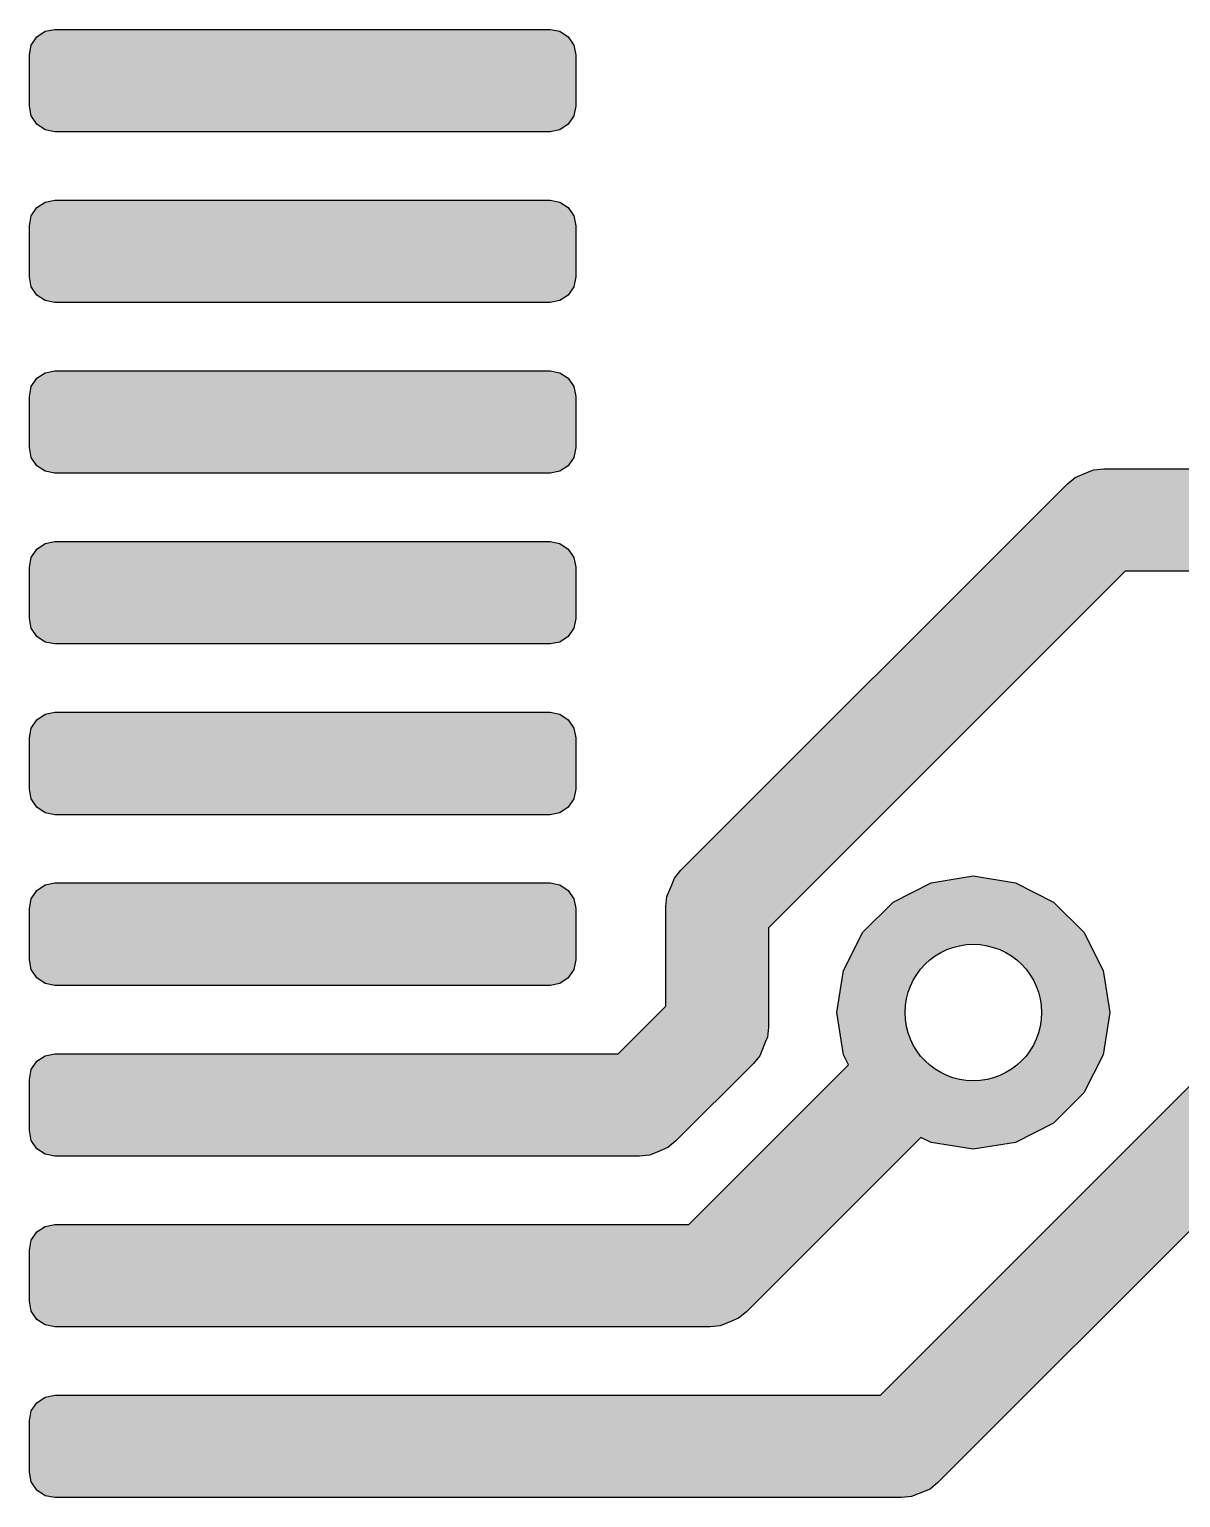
# Model space of a CAD drawing. Header units: millimetres. Extents: x -3894 to -3474, y -291 to 6.
# Drawn here: x -3802.168 to -3798.797, y -91.872 to -87.572 of the extents above; entities that cross this region are included whole.
import ezdxf

# ---------------------------------------------------------------- set-up
doc = ezdxf.new("R2010")
doc.units = ezdxf.units.MM
doc.layers.add('BLACK', color=7, linetype='Continuous')

msp = doc.modelspace()

# ---------------------------------------------------------------- hatches: boundary and pattern name
h = msp.add_hatch(color=256)
h.dxf.hatch_style = 1
h.paths.add_polyline_path([(-3800.5678, -87.7966), (-3800.5678, -87.6466), (-3800.5735, -87.6179), (-3800.5898, -87.5936), (-3800.6141, -87.5773), (-3800.6428, -87.5716), (-3802.0928, -87.5716), (-3802.1215, -87.5773), (-3802.1458, -87.5936), (-3802.1621, -87.6179), (-3802.1678, -87.6466), (-3802.1678, -87.7966), (-3802.1621, -87.8253), (-3802.1458, -87.8497), (-3802.1215, -87.8659), (-3802.0928, -87.8716), (-3800.6428, -87.8716), (-3800.6141, -87.8659), (-3800.5898, -87.8497), (-3800.5735, -87.8253)])
h.paths.add_polyline_path([(-3800.5678, -88.2966), (-3800.5678, -88.1466), (-3800.5735, -88.1179), (-3800.5898, -88.0936), (-3800.6141, -88.0773), (-3800.6428, -88.0716), (-3802.0928, -88.0716), (-3802.1215, -88.0773), (-3802.1458, -88.0936), (-3802.1621, -88.1179), (-3802.1678, -88.1466), (-3802.1678, -88.2966), (-3802.1621, -88.3253), (-3802.1458, -88.3497), (-3802.1215, -88.3659), (-3802.0928, -88.3716), (-3800.6428, -88.3716), (-3800.6141, -88.3659), (-3800.5898, -88.3497), (-3800.5735, -88.3253)])
h.paths.add_polyline_path([(-3800.5678, -88.6466), (-3800.5735, -88.6179), (-3800.5898, -88.5936), (-3800.6141, -88.5773), (-3800.6428, -88.5716), (-3802.0928, -88.5716), (-3802.1215, -88.5773), (-3802.1458, -88.5936), (-3802.1621, -88.6179), (-3802.1678, -88.6466), (-3802.1678, -88.7966), (-3802.1621, -88.8253), (-3802.1458, -88.8497), (-3802.1215, -88.8659), (-3802.0928, -88.8716), (-3800.6428, -88.8716), (-3800.6141, -88.8659), (-3800.5898, -88.8497), (-3800.5735, -88.8253), (-3800.5678, -88.7966)])
h.paths.add_polyline_path([(-3800.5735, -89.3253), (-3800.5678, -89.2966), (-3800.5678, -89.1466), (-3800.5735, -89.1179), (-3800.5898, -89.0936), (-3800.6141, -89.0773), (-3800.6428, -89.0716), (-3802.0928, -89.0716), (-3802.1215, -89.0773), (-3802.1458, -89.0936), (-3802.1621, -89.1179), (-3802.1678, -89.1466), (-3802.1678, -89.2966), (-3802.1621, -89.3253), (-3802.1458, -89.3497), (-3802.1215, -89.3659), (-3802.0928, -89.3716), (-3800.6428, -89.3716), (-3800.6141, -89.3659), (-3800.5898, -89.3497)], flags=17)
h.paths.add_polyline_path([(-3800.5678, -89.6466), (-3800.5735, -89.6179), (-3800.5898, -89.5936), (-3800.6141, -89.5773), (-3800.6428, -89.5716), (-3802.0928, -89.5716), (-3802.1215, -89.5773), (-3802.1458, -89.5936), (-3802.1621, -89.6179), (-3802.1678, -89.6466), (-3802.1678, -89.7966), (-3802.1621, -89.8253), (-3802.1458, -89.8497), (-3802.1215, -89.8659), (-3802.0928, -89.8716), (-3800.6428, -89.8716), (-3800.6141, -89.8659), (-3800.5898, -89.8497), (-3800.5735, -89.8253), (-3800.5678, -89.7966)], flags=17)
h.paths.add_polyline_path([(-3800.5678, -90.2966), (-3800.5678, -90.1466), (-3800.5735, -90.1179), (-3800.5898, -90.0936), (-3800.6141, -90.0773), (-3800.6428, -90.0716), (-3802.0928, -90.0716), (-3802.1215, -90.0773), (-3802.1458, -90.0936), (-3802.1621, -90.1179), (-3802.1678, -90.1466), (-3802.1678, -90.2966), (-3802.1621, -90.3253), (-3802.1458, -90.3497), (-3802.1215, -90.3659), (-3802.0928, -90.3716), (-3800.6428, -90.3716), (-3800.6141, -90.3659), (-3800.5898, -90.3497), (-3800.5735, -90.3253)], flags=17)
h.paths.add_polyline_path([(-3800.0477, -90.6001), (-3800.029, -90.5774), (-3800.0118, -90.5357), (-3800.0066, -90.5233), (-3800.0037, -90.494), (-3800.0037, -90.2026), (-3798.9595, -89.1584), (-3798.7291, -89.1584), (-3798.7176, -89.2158), (-3798.6851, -89.2644), (-3798.6365, -89.297), (-3798.5791, -89.3084), (-3796.9291, -89.3084), (-3796.8716, -89.297), (-3796.823, -89.2644), (-3796.7905, -89.2158), (-3796.7791, -89.1584), (-3796.7791, -88.8584), (-3796.7905, -88.801), (-3796.823, -88.7523), (-3796.8716, -88.7198), (-3796.9291, -88.7084), (-3798.5791, -88.7084), (-3798.6365, -88.7198), (-3798.6851, -88.7523), (-3798.7176, -88.801), (-3798.7291, -88.8584), (-3799.0216, -88.8584), (-3799.0509, -88.8613), (-3799.0618, -88.8658), (-3799.105, -88.8837), (-3799.1277, -88.9023), (-3800.2598, -90.0344), (-3800.2784, -90.0571), (-3800.2868, -90.0773), (-3800.3008, -90.1112), (-3800.3037, -90.1405), (-3800.3037, -90.4319), (-3800.4435, -90.5716), (-3800.6428, -90.5716), (-3802.0928, -90.5716), (-3802.1215, -90.5773), (-3802.1458, -90.5936), (-3802.1621, -90.6179), (-3802.1678, -90.6466), (-3802.1678, -90.7966), (-3802.1621, -90.8253), (-3802.1458, -90.8497), (-3802.1215, -90.8659), (-3802.0928, -90.8716), (-3801.3678, -90.8716), (-3800.3813, -90.8716), (-3800.3521, -90.8687), (-3800.3297, -90.8595), (-3800.298, -90.8464), (-3800.2753, -90.8277)])
h.paths.add_polyline_path([(-3799.5569, -90.8165), (-3799.5273, -90.8316), (-3799.4037, -90.8511), (-3799.2801, -90.8316), (-3799.1686, -90.7747), (-3799.0801, -90.6862), (-3799.0233, -90.5747), (-3799.0037, -90.4511), (-3799.0233, -90.3275), (-3799.0801, -90.216), (-3799.1686, -90.1275), (-3799.2801, -90.0707), (-3799.4037, -90.0511), (-3799.5273, -90.0707), (-3799.6388, -90.1275), (-3799.7273, -90.216), (-3799.7842, -90.3275), (-3799.8037, -90.4511), (-3799.7842, -90.5747), (-3799.7691, -90.6043), (-3800.2364, -91.0716), (-3800.6428, -91.0716), (-3802.0928, -91.0716), (-3802.1215, -91.0773), (-3802.1458, -91.0936), (-3802.1621, -91.1179), (-3802.1678, -91.1466), (-3802.1678, -91.2966), (-3802.1621, -91.3253), (-3802.1458, -91.3497), (-3802.1215, -91.3659), (-3802.0928, -91.3716), (-3801.3678, -91.3716), (-3800.1742, -91.3716), (-3800.145, -91.3687), (-3800.1189, -91.3579), (-3800.0909, -91.3464), (-3800.0682, -91.3277)], flags=17)
h.paths.add_polyline_path([(-3799.6037, -90.4511, -1), (-3799.2037, -90.4511, -1)], flags=17)
h.paths.add_polyline_path([(-3798.2582, -90.5784), (-3796.9291, -90.5784), (-3796.8716, -90.567), (-3796.823, -90.5344), (-3796.7905, -90.4858), (-3796.7791, -90.4284), (-3796.7791, -90.1284), (-3796.7905, -90.071), (-3796.823, -90.0223), (-3796.8716, -89.9898), (-3796.9291, -89.9784), (-3798.5791, -89.9784), (-3798.6365, -89.9898), (-3798.6851, -90.0223), (-3798.7176, -90.071), (-3798.7291, -90.1284), (-3798.7291, -90.4284), (-3798.7176, -90.4858), (-3798.6851, -90.5344), (-3798.6572, -90.5531), (-3799.6757, -91.5716), (-3800.6428, -91.5716), (-3802.0928, -91.5716), (-3802.1215, -91.5773), (-3802.1458, -91.5936), (-3802.1621, -91.6179), (-3802.1678, -91.6466), (-3802.1678, -91.7966), (-3802.1621, -91.8253), (-3802.1458, -91.8497), (-3802.1215, -91.8659), (-3802.0928, -91.8716), (-3801.3678, -91.8716), (-3799.6136, -91.8716), (-3799.5843, -91.8687), (-3799.5619, -91.8595), (-3799.5302, -91.8464), (-3799.5075, -91.8277)])

# ---------------------------------------------------------------- linework, layer by layer
at = {"layer": 'BLACK', "linetype": 'Continuous'}
for p, q in [((-3802.1458, -87.5936), (-3802.1215, -87.5773)), ((-3802.1458, -87.5936), (-3802.1215, -87.5773)), ((-3802.1215, -87.5773), (-3802.0928, -87.5716)), ((-3802.1215, -87.5773), (-3802.0928, -87.5716)), ((-3802.0928, -87.5716), (-3800.6428, -87.5716)), ((-3802.0928, -87.5716), (-3800.6428, -87.5716)), ((-3800.6428, -87.5716), (-3800.6141, -87.5773)), ((-3800.6428, -87.5716), (-3800.6141, -87.5773)), ((-3800.6141, -87.5773), (-3800.5898, -87.5936)), ((-3800.6141, -87.5773), (-3800.5898, -87.5936)), ((-3802.1678, -87.6466), (-3802.1621, -87.6179)), ((-3802.1678, -87.6466), (-3802.1621, -87.6179)), ((-3802.1621, -87.6179), (-3802.1458, -87.5936)), ((-3802.1621, -87.6179), (-3802.1458, -87.5936)), ((-3800.5898, -87.5936), (-3800.5735, -87.6179)), ((-3800.5898, -87.5936), (-3800.5735, -87.6179)), ((-3800.5735, -87.6179), (-3800.5678, -87.6466)), ((-3800.5735, -87.6179), (-3800.5678, -87.6466)), ((-3802.1678, -87.7966), (-3802.1678, -87.6466)), ((-3802.1678, -87.7966), (-3802.1678, -87.6466)), ((-3800.5678, -87.6466), (-3800.5678, -87.7966)), ((-3800.5678, -87.6466), (-3800.5678, -87.7966)), ((-3802.1621, -87.8253), (-3802.1678, -87.7966)), ((-3802.1621, -87.8253), (-3802.1678, -87.7966)), ((-3800.5678, -87.7966), (-3800.5735, -87.8253)), ((-3800.5678, -87.7966), (-3800.5735, -87.8253)), ((-3802.1458, -87.8497), (-3802.1621, -87.8253)), ((-3802.1458, -87.8497), (-3802.1621, -87.8253)), ((-3800.5735, -87.8253), (-3800.5898, -87.8497)), ((-3800.5735, -87.8253), (-3800.5898, -87.8497)), ((-3802.1215, -87.8659), (-3802.1458, -87.8497)), ((-3802.1215, -87.8659), (-3802.1458, -87.8497)), ((-3802.0928, -87.8716), (-3802.1215, -87.8659)), ((-3802.0928, -87.8716), (-3802.1215, -87.8659)), ((-3800.6428, -87.8716), (-3802.0928, -87.8716)), ((-3800.6428, -87.8716), (-3802.0928, -87.8716)), ((-3800.6141, -87.8659), (-3800.6428, -87.8716)), ((-3800.6141, -87.8659), (-3800.6428, -87.8716)), ((-3800.5898, -87.8497), (-3800.6141, -87.8659)), ((-3800.5898, -87.8497), (-3800.6141, -87.8659)), ((-3802.1621, -88.1179), (-3802.1458, -88.0936)), ((-3802.1621, -88.1179), (-3802.1458, -88.0936)), ((-3802.1458, -88.0936), (-3802.1215, -88.0773)), ((-3802.1458, -88.0936), (-3802.1215, -88.0773)), ((-3802.1215, -88.0773), (-3802.0928, -88.0716)), ((-3802.1215, -88.0773), (-3802.0928, -88.0716)), ((-3802.0928, -88.0716), (-3800.6428, -88.0716)), ((-3802.0928, -88.0716), (-3800.6428, -88.0716)), ((-3800.6428, -88.0716), (-3800.6141, -88.0773)), ((-3800.6428, -88.0716), (-3800.6141, -88.0773)), ((-3800.6141, -88.0773), (-3800.5898, -88.0936)), ((-3800.6141, -88.0773), (-3800.5898, -88.0936)), ((-3800.5898, -88.0936), (-3800.5735, -88.1179)), ((-3800.5898, -88.0936), (-3800.5735, -88.1179)), ((-3802.1678, -88.1466), (-3802.1621, -88.1179)), ((-3802.1678, -88.1466), (-3802.1621, -88.1179)), ((-3802.1678, -88.2966), (-3802.1678, -88.1466)), ((-3802.1678, -88.2966), (-3802.1678, -88.1466)), ((-3800.5735, -88.1179), (-3800.5678, -88.1466)), ((-3800.5735, -88.1179), (-3800.5678, -88.1466)), ((-3800.5678, -88.1466), (-3800.5678, -88.2966)), ((-3800.5678, -88.1466), (-3800.5678, -88.2966)), ((-3802.1621, -88.3253), (-3802.1678, -88.2966)), ((-3802.1621, -88.3253), (-3802.1678, -88.2966)), ((-3800.5678, -88.2966), (-3800.5735, -88.3253)), ((-3800.5678, -88.2966), (-3800.5735, -88.3253)), ((-3802.1458, -88.3497), (-3802.1621, -88.3253)), ((-3802.1458, -88.3497), (-3802.1621, -88.3253)), ((-3802.1215, -88.3659), (-3802.1458, -88.3497)), ((-3802.1215, -88.3659), (-3802.1458, -88.3497)), ((-3800.5898, -88.3497), (-3800.6141, -88.3659)), ((-3800.5898, -88.3497), (-3800.6141, -88.3659)), ((-3800.5735, -88.3253), (-3800.5898, -88.3497)), ((-3800.5735, -88.3253), (-3800.5898, -88.3497)), ((-3802.0928, -88.3716), (-3802.1215, -88.3659)), ((-3802.0928, -88.3716), (-3802.1215, -88.3659)), ((-3800.6428, -88.3716), (-3802.0928, -88.3716)), ((-3800.6428, -88.3716), (-3802.0928, -88.3716)), ((-3800.6141, -88.3659), (-3800.6428, -88.3716)), ((-3800.6141, -88.3659), (-3800.6428, -88.3716)), ((-3802.1458, -88.5936), (-3802.1215, -88.5773)), ((-3802.1458, -88.5936), (-3802.1215, -88.5773)), ((-3802.1215, -88.5773), (-3802.0928, -88.5716)), ((-3802.1215, -88.5773), (-3802.0928, -88.5716)), ((-3802.0928, -88.5716), (-3800.6428, -88.5716)), ((-3802.0928, -88.5716), (-3800.6428, -88.5716)), ((-3800.6428, -88.5716), (-3800.6141, -88.5773)), ((-3800.6428, -88.5716), (-3800.6141, -88.5773)), ((-3800.6141, -88.5773), (-3800.5898, -88.5936)), ((-3800.6141, -88.5773), (-3800.5898, -88.5936)), ((-3802.1678, -88.6466), (-3802.1621, -88.6179)), ((-3802.1678, -88.6466), (-3802.1621, -88.6179)), ((-3802.1621, -88.6179), (-3802.1458, -88.5936)), ((-3802.1621, -88.6179), (-3802.1458, -88.5936)), ((-3800.5898, -88.5936), (-3800.5735, -88.6179)), ((-3800.5898, -88.5936), (-3800.5735, -88.6179)), ((-3800.5735, -88.6179), (-3800.5678, -88.6466)), ((-3800.5735, -88.6179), (-3800.5678, -88.6466)), ((-3802.1678, -88.7966), (-3802.1678, -88.6466)), ((-3802.1678, -88.7966), (-3802.1678, -88.6466)), ((-3800.5678, -88.6466), (-3800.5678, -88.7966)), ((-3800.5678, -88.6466), (-3800.5678, -88.7966)), ((-3802.1621, -88.8253), (-3802.1678, -88.7966)), ((-3802.1621, -88.8253), (-3802.1678, -88.7966)), ((-3802.1458, -88.8497), (-3802.1621, -88.8253)), ((-3802.1458, -88.8497), (-3802.1621, -88.8253)), ((-3800.5735, -88.8253), (-3800.5898, -88.8497)), ((-3800.5735, -88.8253), (-3800.5898, -88.8497)), ((-3800.5678, -88.7966), (-3800.5735, -88.8253)), ((-3800.5678, -88.7966), (-3800.5735, -88.8253)), ((-3802.1215, -88.8659), (-3802.1458, -88.8497)), ((-3802.1215, -88.8659), (-3802.1458, -88.8497)), ((-3802.0928, -88.8716), (-3802.1215, -88.8659)), ((-3802.0928, -88.8716), (-3802.1215, -88.8659)), ((-3800.6428, -88.8716), (-3802.0928, -88.8716)), ((-3800.6428, -88.8716), (-3802.0928, -88.8716)), ((-3800.6141, -88.8659), (-3800.6428, -88.8716)), ((-3800.6141, -88.8659), (-3800.6428, -88.8716)), ((-3800.5898, -88.8497), (-3800.6141, -88.8659)), ((-3800.5898, -88.8497), (-3800.6141, -88.8659)), ((-3799.105, -88.8837), (-3799.0618, -88.8658)), ((-3799.105, -88.8837), (-3799.0618, -88.8658)), ((-3799.0618, -88.8658), (-3799.0509, -88.8613)), ((-3799.0618, -88.8658), (-3799.0509, -88.8613)), ((-3799.0509, -88.8613), (-3799.0216, -88.8584)), ((-3799.0509, -88.8613), (-3799.0216, -88.8584)), ((-3799.0216, -88.8584), (-3798.7291, -88.8584)), ((-3799.0216, -88.8584), (-3798.7291, -88.8584)), ((-3800.2598, -90.0344), (-3799.1277, -88.9023)), ((-3800.2598, -90.0344), (-3799.1277, -88.9023)), ((-3799.1277, -88.9023), (-3799.105, -88.8837)), ((-3799.1277, -88.9023), (-3799.105, -88.8837)), ((-3802.1621, -89.1179), (-3802.1458, -89.0936)), ((-3802.1621, -89.1179), (-3802.1458, -89.0936)), ((-3802.1458, -89.0936), (-3802.1215, -89.0773)), ((-3802.1458, -89.0936), (-3802.1215, -89.0773)), ((-3802.1215, -89.0773), (-3802.0928, -89.0716)), ((-3802.1215, -89.0773), (-3802.0928, -89.0716)), ((-3802.0928, -89.0716), (-3800.6428, -89.0716)), ((-3802.0928, -89.0716), (-3800.6428, -89.0716)), ((-3800.6428, -89.0716), (-3800.6141, -89.0773)), ((-3800.6428, -89.0716), (-3800.6141, -89.0773)), ((-3800.6141, -89.0773), (-3800.5898, -89.0936)), ((-3800.6141, -89.0773), (-3800.5898, -89.0936)), ((-3800.5898, -89.0936), (-3800.5735, -89.1179)), ((-3800.5898, -89.0936), (-3800.5735, -89.1179)), ((-3802.1678, -89.1466), (-3802.1621, -89.1179)), ((-3802.1678, -89.1466), (-3802.1621, -89.1179)), ((-3800.5735, -89.1179), (-3800.5678, -89.1466)), ((-3800.5735, -89.1179), (-3800.5678, -89.1466)), ((-3802.1678, -89.2966), (-3802.1678, -89.1466)), ((-3802.1678, -89.2966), (-3802.1678, -89.1466)), ((-3800.5678, -89.1466), (-3800.5678, -89.2966)), ((-3800.5678, -89.1466), (-3800.5678, -89.2966)), ((-3798.9595, -89.1584), (-3800.0037, -90.2026)), ((-3798.9595, -89.1584), (-3800.0037, -90.2026)), ((-3798.7291, -89.1584), (-3798.9595, -89.1584)), ((-3798.7291, -89.1584), (-3798.9595, -89.1584)), ((-3802.1621, -89.3253), (-3802.1678, -89.2966)), ((-3802.1621, -89.3253), (-3802.1678, -89.2966)), ((-3800.5678, -89.2966), (-3800.5735, -89.3253)), ((-3800.5678, -89.2966), (-3800.5735, -89.3253)), ((-3802.1458, -89.3497), (-3802.1621, -89.3253)), ((-3802.1458, -89.3497), (-3802.1621, -89.3253)), ((-3802.1215, -89.3659), (-3802.1458, -89.3497)), ((-3802.1215, -89.3659), (-3802.1458, -89.3497)), ((-3800.5898, -89.3497), (-3800.6141, -89.3659)), ((-3800.5898, -89.3497), (-3800.6141, -89.3659)), ((-3800.5735, -89.3253), (-3800.5898, -89.3497)), ((-3800.5735, -89.3253), (-3800.5898, -89.3497)), ((-3802.0928, -89.3716), (-3802.1215, -89.3659)), ((-3802.0928, -89.3716), (-3802.1215, -89.3659)), ((-3800.6428, -89.3716), (-3802.0928, -89.3716)), ((-3800.6428, -89.3716), (-3802.0928, -89.3716)), ((-3800.6141, -89.3659), (-3800.6428, -89.3716)), ((-3800.6141, -89.3659), (-3800.6428, -89.3716)), ((-3802.1621, -89.6179), (-3802.1458, -89.5936)), ((-3802.1621, -89.6179), (-3802.1458, -89.5936)), ((-3802.1458, -89.5936), (-3802.1215, -89.5773)), ((-3802.1458, -89.5936), (-3802.1215, -89.5773)), ((-3802.1215, -89.5773), (-3802.0928, -89.5716)), ((-3802.1215, -89.5773), (-3802.0928, -89.5716)), ((-3802.0928, -89.5716), (-3800.6428, -89.5716)), ((-3802.0928, -89.5716), (-3800.6428, -89.5716)), ((-3800.6428, -89.5716), (-3800.6141, -89.5773)), ((-3800.6428, -89.5716), (-3800.6141, -89.5773)), ((-3800.6141, -89.5773), (-3800.5898, -89.5936)), ((-3800.6141, -89.5773), (-3800.5898, -89.5936)), ((-3800.5898, -89.5936), (-3800.5735, -89.6179)), ((-3800.5898, -89.5936), (-3800.5735, -89.6179)), ((-3802.1678, -89.6466), (-3802.1621, -89.6179)), ((-3802.1678, -89.6466), (-3802.1621, -89.6179)), ((-3802.1678, -89.7966), (-3802.1678, -89.6466)), ((-3802.1678, -89.7966), (-3802.1678, -89.6466)), ((-3800.5735, -89.6179), (-3800.5678, -89.6466)), ((-3800.5735, -89.6179), (-3800.5678, -89.6466)), ((-3800.5678, -89.6466), (-3800.5678, -89.7966)), ((-3800.5678, -89.6466), (-3800.5678, -89.7966)), ((-3802.1621, -89.8253), (-3802.1678, -89.7966)), ((-3802.1621, -89.8253), (-3802.1678, -89.7966)), ((-3802.1458, -89.8497), (-3802.1621, -89.8253)), ((-3802.1458, -89.8497), (-3802.1621, -89.8253)), ((-3800.5735, -89.8253), (-3800.5898, -89.8497)), ((-3800.5735, -89.8253), (-3800.5898, -89.8497)), ((-3800.5678, -89.7966), (-3800.5735, -89.8253)), ((-3800.5678, -89.7966), (-3800.5735, -89.8253)), ((-3802.1215, -89.8659), (-3802.1458, -89.8497)), ((-3802.1215, -89.8659), (-3802.1458, -89.8497)), ((-3802.0928, -89.8716), (-3802.1215, -89.8659)), ((-3802.0928, -89.8716), (-3802.1215, -89.8659)), ((-3800.6141, -89.8659), (-3800.6428, -89.8716)), ((-3800.6141, -89.8659), (-3800.6428, -89.8716)), ((-3800.5898, -89.8497), (-3800.6141, -89.8659)), ((-3800.5898, -89.8497), (-3800.6141, -89.8659)), ((-3800.6428, -89.8716), (-3802.0928, -89.8716)), ((-3800.6428, -89.8716), (-3802.0928, -89.8716)), ((-3800.2784, -90.0571), (-3800.2598, -90.0344)), ((-3800.2784, -90.0571), (-3800.2598, -90.0344)), ((-3802.1458, -90.0936), (-3802.1215, -90.0773)), ((-3802.1458, -90.0936), (-3802.1215, -90.0773)), ((-3802.1215, -90.0773), (-3802.0928, -90.0716)), ((-3802.1215, -90.0773), (-3802.0928, -90.0716)), ((-3802.0928, -90.0716), (-3800.6428, -90.0716)), ((-3802.0928, -90.0716), (-3800.6428, -90.0716)), ((-3800.6428, -90.0716), (-3800.6141, -90.0773)), ((-3800.6428, -90.0716), (-3800.6141, -90.0773)), ((-3800.6141, -90.0773), (-3800.5898, -90.0936)), ((-3800.6141, -90.0773), (-3800.5898, -90.0936)), ((-3800.3008, -90.1112), (-3800.2868, -90.0773)), ((-3800.3008, -90.1112), (-3800.2868, -90.0773)), ((-3800.2868, -90.0773), (-3800.2784, -90.0571)), ((-3800.2868, -90.0773), (-3800.2784, -90.0571)), ((-3799.6388, -90.1275), (-3799.5273, -90.0707)), ((-3799.6388, -90.1275), (-3799.5273, -90.0707)), ((-3799.5273, -90.0707), (-3799.4037, -90.0511)), ((-3799.5273, -90.0707), (-3799.4037, -90.0511)), ((-3799.4037, -90.0511), (-3799.2801, -90.0707)), ((-3799.4037, -90.0511), (-3799.2801, -90.0707)), ((-3799.2801, -90.0707), (-3799.1686, -90.1275)), ((-3799.2801, -90.0707), (-3799.1686, -90.1275)), ((-3802.1678, -90.1466), (-3802.1621, -90.1179)), ((-3802.1678, -90.1466), (-3802.1621, -90.1179)), ((-3802.1621, -90.1179), (-3802.1458, -90.0936)), ((-3802.1621, -90.1179), (-3802.1458, -90.0936)), ((-3800.5898, -90.0936), (-3800.5735, -90.1179)), ((-3800.5898, -90.0936), (-3800.5735, -90.1179)), ((-3800.5735, -90.1179), (-3800.5678, -90.1466)), ((-3800.5735, -90.1179), (-3800.5678, -90.1466)), ((-3800.3037, -90.1405), (-3800.3008, -90.1112)), ((-3800.3037, -90.1405), (-3800.3008, -90.1112)), ((-3799.7273, -90.216), (-3799.6388, -90.1275)), ((-3799.7273, -90.216), (-3799.6388, -90.1275)), ((-3799.1686, -90.1275), (-3799.0801, -90.216)), ((-3799.1686, -90.1275), (-3799.0801, -90.216)), ((-3802.1678, -90.2966), (-3802.1678, -90.1466)), ((-3802.1678, -90.2966), (-3802.1678, -90.1466)), ((-3800.5678, -90.1466), (-3800.5678, -90.2966)), ((-3800.5678, -90.1466), (-3800.5678, -90.2966)), ((-3800.3037, -90.4319), (-3800.3037, -90.1405)), ((-3800.3037, -90.4319), (-3800.3037, -90.1405)), ((-3800.0037, -90.2026), (-3800.0037, -90.494)), ((-3800.0037, -90.2026), (-3800.0037, -90.494)), ((-3799.7842, -90.3275), (-3799.7273, -90.216)), ((-3799.7842, -90.3275), (-3799.7273, -90.216)), ((-3799.0801, -90.216), (-3799.0233, -90.3275)), ((-3799.0801, -90.216), (-3799.0233, -90.3275)), ((-3802.1621, -90.3253), (-3802.1678, -90.2966)), ((-3802.1621, -90.3253), (-3802.1678, -90.2966)), ((-3800.5678, -90.2966), (-3800.5735, -90.3253)), ((-3800.5678, -90.2966), (-3800.5735, -90.3253)), ((-3802.1458, -90.3497), (-3802.1621, -90.3253)), ((-3802.1458, -90.3497), (-3802.1621, -90.3253)), ((-3800.5735, -90.3253), (-3800.5898, -90.3497)), ((-3800.5735, -90.3253), (-3800.5898, -90.3497)), ((-3799.8037, -90.4511), (-3799.7842, -90.3275)), ((-3799.8037, -90.4511), (-3799.7842, -90.3275)), ((-3799.0233, -90.3275), (-3799.0037, -90.4511)), ((-3799.0233, -90.3275), (-3799.0037, -90.4511)), ((-3802.1215, -90.3659), (-3802.1458, -90.3497)), ((-3802.1215, -90.3659), (-3802.1458, -90.3497)), ((-3802.0928, -90.3716), (-3802.1215, -90.3659)), ((-3802.0928, -90.3716), (-3802.1215, -90.3659)), ((-3800.6428, -90.3716), (-3802.0928, -90.3716)), ((-3800.6428, -90.3716), (-3802.0928, -90.3716)), ((-3800.6141, -90.3659), (-3800.6428, -90.3716)), ((-3800.6141, -90.3659), (-3800.6428, -90.3716)), ((-3800.5898, -90.3497), (-3800.6141, -90.3659)), ((-3800.5898, -90.3497), (-3800.6141, -90.3659)), ((-3800.4435, -90.5716), (-3800.3037, -90.4319)), ((-3800.4435, -90.5716), (-3800.3037, -90.4319)), ((-3799.7842, -90.5747), (-3799.8037, -90.4511)), ((-3799.7842, -90.5747), (-3799.8037, -90.4511)), ((-3799.0037, -90.4511), (-3799.0233, -90.5747)), ((-3799.0037, -90.4511), (-3799.0233, -90.5747)), ((-3800.0037, -90.494), (-3800.0066, -90.5233)), ((-3800.0037, -90.494), (-3800.0066, -90.5233)), ((-3800.0118, -90.5357), (-3800.029, -90.5774)), ((-3800.0118, -90.5357), (-3800.029, -90.5774)), ((-3800.0066, -90.5233), (-3800.0118, -90.5357)), ((-3800.0066, -90.5233), (-3800.0118, -90.5357)), ((-3799.6757, -91.5716), (-3798.6572, -90.5531)), ((-3799.6757, -91.5716), (-3798.6572, -90.5531)), ((-3802.1621, -90.6179), (-3802.1458, -90.5936)), ((-3802.1621, -90.6179), (-3802.1458, -90.5936)), ((-3802.1458, -90.5936), (-3802.1215, -90.5773)), ((-3802.1458, -90.5936), (-3802.1215, -90.5773)), ((-3802.1215, -90.5773), (-3802.0928, -90.5716)), ((-3802.1215, -90.5773), (-3802.0928, -90.5716)), ((-3802.0928, -90.5716), (-3800.6428, -90.5716)), ((-3802.0928, -90.5716), (-3800.6428, -90.5716)), ((-3800.6428, -90.5716), (-3800.4435, -90.5716)), ((-3800.6428, -90.5716), (-3800.4435, -90.5716)), ((-3800.0477, -90.6001), (-3800.2753, -90.8277)), ((-3800.0477, -90.6001), (-3800.2753, -90.8277)), ((-3800.029, -90.5774), (-3800.0477, -90.6001)), ((-3800.029, -90.5774), (-3800.0477, -90.6001)), ((-3799.7691, -90.6043), (-3799.7842, -90.5747)), ((-3799.7691, -90.6043), (-3799.7842, -90.5747)), ((-3798.2582, -90.5784), (-3799.5075, -91.8277)), ((-3798.2582, -90.5784), (-3799.5075, -91.8277)), ((-3799.0233, -90.5747), (-3799.0801, -90.6862)), ((-3799.0233, -90.5747), (-3799.0801, -90.6862)), ((-3802.1678, -90.6466), (-3802.1621, -90.6179)), ((-3802.1678, -90.6466), (-3802.1621, -90.6179)), ((-3800.2364, -91.0716), (-3799.7691, -90.6043)), ((-3800.2364, -91.0716), (-3799.7691, -90.6043)), ((-3802.1678, -90.7966), (-3802.1678, -90.6466)), ((-3802.1678, -90.7966), (-3802.1678, -90.6466)), ((-3799.0801, -90.6862), (-3799.1686, -90.7747)), ((-3799.0801, -90.6862), (-3799.1686, -90.7747)), ((-3802.1621, -90.8253), (-3802.1678, -90.7966)), ((-3802.1621, -90.8253), (-3802.1678, -90.7966)), ((-3799.1686, -90.7747), (-3799.2801, -90.8316)), ((-3799.1686, -90.7747), (-3799.2801, -90.8316)), ((-3802.1458, -90.8497), (-3802.1621, -90.8253)), ((-3802.1458, -90.8497), (-3802.1621, -90.8253)), ((-3802.1215, -90.8659), (-3802.1458, -90.8497)), ((-3802.1215, -90.8659), (-3802.1458, -90.8497)), ((-3800.298, -90.8464), (-3800.3297, -90.8595)), ((-3800.298, -90.8464), (-3800.3297, -90.8595)), ((-3800.2753, -90.8277), (-3800.298, -90.8464)), ((-3800.2753, -90.8277), (-3800.298, -90.8464)), ((-3799.5569, -90.8165), (-3800.0682, -91.3277)), ((-3799.5569, -90.8165), (-3800.0682, -91.3277)), ((-3799.5273, -90.8316), (-3799.5569, -90.8165)), ((-3799.5273, -90.8316), (-3799.5569, -90.8165)), ((-3799.4037, -90.8511), (-3799.5273, -90.8316)), ((-3799.4037, -90.8511), (-3799.5273, -90.8316)), ((-3799.2801, -90.8316), (-3799.4037, -90.8511)), ((-3799.2801, -90.8316), (-3799.4037, -90.8511)), ((-3802.0928, -90.8716), (-3802.1215, -90.8659)), ((-3802.0928, -90.8716), (-3802.1215, -90.8659)), ((-3801.3678, -90.8716), (-3802.0928, -90.8716)), ((-3801.3678, -90.8716), (-3802.0928, -90.8716)), ((-3800.3813, -90.8716), (-3801.3678, -90.8716)), ((-3800.3813, -90.8716), (-3801.3678, -90.8716)), ((-3800.3521, -90.8687), (-3800.3813, -90.8716)), ((-3800.3521, -90.8687), (-3800.3813, -90.8716)), ((-3800.3297, -90.8595), (-3800.3521, -90.8687)), ((-3800.3297, -90.8595), (-3800.3521, -90.8687)), ((-3802.1215, -91.0773), (-3802.0928, -91.0716)), ((-3802.1215, -91.0773), (-3802.0928, -91.0716)), ((-3802.0928, -91.0716), (-3800.6428, -91.0716)), ((-3802.0928, -91.0716), (-3800.6428, -91.0716)), ((-3800.6428, -91.0716), (-3800.2364, -91.0716)), ((-3800.6428, -91.0716), (-3800.2364, -91.0716)), ((-3802.1621, -91.1179), (-3802.1458, -91.0936)), ((-3802.1621, -91.1179), (-3802.1458, -91.0936)), ((-3802.1458, -91.0936), (-3802.1215, -91.0773)), ((-3802.1458, -91.0936), (-3802.1215, -91.0773)), ((-3802.1678, -91.1466), (-3802.1621, -91.1179)), ((-3802.1678, -91.1466), (-3802.1621, -91.1179)), ((-3802.1678, -91.2966), (-3802.1678, -91.1466)), ((-3802.1678, -91.2966), (-3802.1678, -91.1466)), ((-3802.1621, -91.3253), (-3802.1678, -91.2966)), ((-3802.1621, -91.3253), (-3802.1678, -91.2966)), ((-3802.1458, -91.3497), (-3802.1621, -91.3253)), ((-3802.1458, -91.3497), (-3802.1621, -91.3253)), ((-3800.0682, -91.3277), (-3800.0909, -91.3464)), ((-3800.0682, -91.3277), (-3800.0909, -91.3464)), ((-3802.1215, -91.3659), (-3802.1458, -91.3497)), ((-3802.1215, -91.3659), (-3802.1458, -91.3497)), ((-3802.0928, -91.3716), (-3802.1215, -91.3659)), ((-3802.0928, -91.3716), (-3802.1215, -91.3659)), ((-3801.3678, -91.3716), (-3802.0928, -91.3716)), ((-3801.3678, -91.3716), (-3802.0928, -91.3716)), ((-3800.1742, -91.3716), (-3801.3678, -91.3716)), ((-3800.1742, -91.3716), (-3801.3678, -91.3716)), ((-3800.145, -91.3687), (-3800.1742, -91.3716)), ((-3800.145, -91.3687), (-3800.1742, -91.3716)), ((-3800.1189, -91.3579), (-3800.145, -91.3687)), ((-3800.1189, -91.3579), (-3800.145, -91.3687)), ((-3800.0909, -91.3464), (-3800.1189, -91.3579)), ((-3800.0909, -91.3464), (-3800.1189, -91.3579)), ((-3802.1458, -91.5936), (-3802.1215, -91.5773)), ((-3802.1458, -91.5936), (-3802.1215, -91.5773)), ((-3802.1215, -91.5773), (-3802.0928, -91.5716)), ((-3802.1215, -91.5773), (-3802.0928, -91.5716)), ((-3802.0928, -91.5716), (-3800.6428, -91.5716)), ((-3802.0928, -91.5716), (-3800.6428, -91.5716)), ((-3800.6428, -91.5716), (-3799.6757, -91.5716)), ((-3800.6428, -91.5716), (-3799.6757, -91.5716)), ((-3802.1678, -91.6466), (-3802.1621, -91.6179)), ((-3802.1678, -91.6466), (-3802.1621, -91.6179)), ((-3802.1621, -91.6179), (-3802.1458, -91.5936)), ((-3802.1621, -91.6179), (-3802.1458, -91.5936)), ((-3802.1678, -91.7966), (-3802.1678, -91.6466)), ((-3802.1678, -91.7966), (-3802.1678, -91.6466)), ((-3802.1621, -91.8253), (-3802.1678, -91.7966)), ((-3802.1621, -91.8253), (-3802.1678, -91.7966)), ((-3802.1458, -91.8497), (-3802.1621, -91.8253)), ((-3802.1458, -91.8497), (-3802.1621, -91.8253)), ((-3799.5302, -91.8464), (-3799.5619, -91.8595)), ((-3799.5302, -91.8464), (-3799.5619, -91.8595)), ((-3799.5075, -91.8277), (-3799.5302, -91.8464)), ((-3799.5075, -91.8277), (-3799.5302, -91.8464)), ((-3802.1215, -91.8659), (-3802.1458, -91.8497)), ((-3802.1215, -91.8659), (-3802.1458, -91.8497)), ((-3802.0928, -91.8716), (-3802.1215, -91.8659)), ((-3802.0928, -91.8716), (-3802.1215, -91.8659)), ((-3801.3678, -91.8716), (-3802.0928, -91.8716)), ((-3801.3678, -91.8716), (-3802.0928, -91.8716)), ((-3799.6136, -91.8716), (-3801.3678, -91.8716)), ((-3799.6136, -91.8716), (-3801.3678, -91.8716)), ((-3799.5843, -91.8687), (-3799.6136, -91.8716)), ((-3799.5843, -91.8687), (-3799.6136, -91.8716)), ((-3799.5619, -91.8595), (-3799.5843, -91.8687)), ((-3799.5619, -91.8595), (-3799.5843, -91.8687))]:
    msp.add_line(p, q, dxfattribs=at)
at = {"layer": 'BLACK'}
msp.add_circle((-3799.4037, -90.4511), 0.2, dxfattribs=at)
msp.add_circle((-3799.4037, -90.4511), 0.2, dxfattribs=at)

doc.saveas('drawing.dxf')
